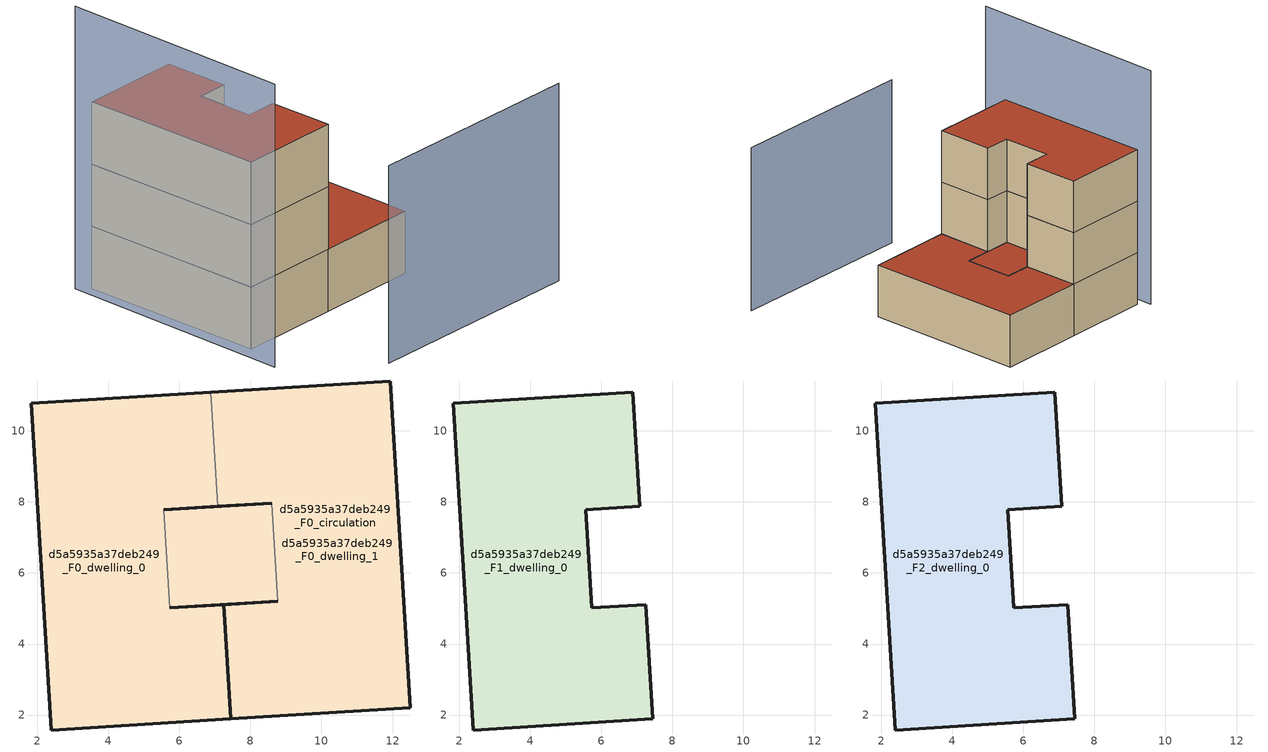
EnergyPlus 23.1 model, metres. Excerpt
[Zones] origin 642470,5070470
d5a5935a37deb249_F0_dwelling_0
 floor ground (EU_floor_Construction): 6.88,11.09 7.08,7.87 5.56,7.78 5.73,5.02 7.25,5.11 7.45,1.89 2.4,1.58 1.83,10.78 z0; 8.59,7.97 8.76,5.21 5.73,5.02 5.56,7.78 7.08,7.87 z0
 wall outside (EU_wall_Construction): 5.56,7.78 7.08,7.87 / 6.88,11.09 1.83,10.78 2.4,1.58 7.45,1.89 7.25,5.11 5.73,5.02 z0:3
 wall to d5a5935a37deb249_F0_circulation (EU_wall_Construction): 5.73,5.02 5.56,7.78 z0:3
 wall to d5a5935a37deb249_F0_dwelling_1 (EU_wall_Construction): 7.08,7.87 6.88,11.09 z0:3
 roof outside (EU_floor_Construction): 8.76,5.21 8.59,7.97 7.08,7.87 5.56,7.78 5.73,5.02 z3
d5a5935a37deb249_F0_dwelling_1
 floor ground (EU_floor_Construction): 8.59,7.97 8.76,5.21 5.73,5.02 5.56,7.78 7.08,7.87 z0; 11.93,11.4 12.5,2.2 7.45,1.89 7.25,5.11 8.76,5.21 8.59,7.97 7.08,7.87 6.88,11.09 z0
 wall outside (EU_wall_Construction): 7.08,7.87 8.59,7.97 / 8.76,5.21 7.25,5.11 7.45,1.89 12.5,2.2 11.93,11.4 6.88,11.09 z0:3
 wall to d5a5935a37deb249_F0_circulation (EU_wall_Construction): 8.59,7.97 8.76,5.21 z0:3
 roof outside (EU_roof_Construction): 12.5,2.2 11.93,11.4 6.88,11.09 7.08,7.87 8.59,7.97 8.76,5.21 7.25,5.11 7.45,1.89 z3; 8.76,5.21 8.59,7.97 7.08,7.87 5.56,7.78 5.73,5.02 z3
d5a5935a37deb249_F0_circulation
 floor ground (EU_floor_Construction): 6.88,11.09 7.08,7.87 5.56,7.78 5.73,5.02 7.25,5.11 7.45,1.89 2.4,1.58 1.83,10.78 z0; 8.59,7.97 8.76,5.21 5.73,5.02 5.56,7.78 7.08,7.87 z0; 11.93,11.4 12.5,2.2 7.45,1.89 7.25,5.11 8.76,5.21 8.59,7.97 7.08,7.87 6.88,11.09 z0
 wall outside (EU_wall_Construction): 8.59,7.97 5.56,7.78 / 5.73,5.02 8.76,5.21 z0:3
 roof outside (EU_roof_Construction): 8.76,5.21 8.59,7.97 7.08,7.87 5.56,7.78 5.73,5.02 z3; 7.45,1.89 7.25,5.11 5.73,5.02 5.56,7.78 7.08,7.87 6.88,11.09 1.83,10.78 2.4,1.58 z3; 12.5,2.2 11.93,11.4 6.88,11.09 7.08,7.87 8.59,7.97 8.76,5.21 7.25,5.11 7.45,1.89 z3
d5a5935a37deb249_F1_dwelling_0
 floor to d5a5935a37deb249_F0_dwelling_0 (EU_floor_Construction): 6.88,11.09 7.08,7.87 5.56,7.78 5.73,5.02 7.25,5.11 7.45,1.89 2.4,1.58 1.83,10.78 z3
 wall outside (EU_wall_Construction): 2.4,1.58 7.45,1.89 7.25,5.11 5.73,5.02 5.56,7.78 7.08,7.87 6.88,11.09 1.83,10.78 2.4,1.58 z3:6
d5a5935a37deb249_F2_dwelling_0
 floor to d5a5935a37deb249_F1_dwelling_0 (EU_floor_Construction): 6.88,11.09 7.08,7.87 5.56,7.78 5.73,5.02 7.25,5.11 7.45,1.89 2.4,1.58 1.83,10.78 z6
 wall outside (EU_wall_Construction): 2.4,1.58 7.45,1.89 7.25,5.11 5.73,5.02 5.56,7.78 7.08,7.87 6.88,11.09 1.83,10.78 2.4,1.58 z6:9
 roof outside (EU_roof_Construction): 7.45,1.89 7.25,5.11 5.73,5.02 5.56,7.78 7.08,7.87 6.88,11.09 1.83,10.78 2.4,1.58 z9
shading: 1.34,11.3 1.86,-0.39 z0:13.6; 5.62,-3.62 16.69,-3.03 z0:9.5
[Building]
EU S2 Campaign: North Axis=0; Terrain=City; Solar Distribution=FullExterior
[Site:Location]
Lyon-Bron: Latitude=45.75; Longitude=5; Time Zone=1; Elevation=198
[SizingPeriod:WeatherFileDays]
AnnualSizingPeriod: Begin Month=1; Begin Day of Month=1; End Month=12; End Day of Month=31; Day of Week for Start Day=Monday; Use Weather File Daylight Saving Period=No; Use Weather File Rain and Snow Indicators=No
[MATERIAL]
EU_InternalMass_Material: Roughness=MediumRough; Thickness=0.1; Conductivity=1; Density=1800; Specific Heat=900; Thermal Absorptance=0.9; Solar Absorptance=0.7; Visible Absorptance=0.7
[MATERIAL:NOMASS] Roughness=MediumRough; Thermal Absorptance=0.9; Solar Absorptance=0.7; Visible Absorptance=0.7
Name | Thermal Resistance
EU_wall_NoMass | 0.87146
EU_roof_NoMass | 0.842276
EU_floor_NoMass | 0.496999
[CONSTRUCTION]
EU_wall_Construction: EU_wall_NoMass
EU_roof_Construction: EU_roof_NoMass
EU_floor_Construction: EU_floor_NoMass
EU_InternalMass_Construction: EU_InternalMass_Material
[ZONE] Type=1; Multiplier=1; Ceiling Height=autocalculate; Floor Area=autocalculate; Part of Total Floor Area=Yes
Name | Volume
d5a5935a37deb249_F0_dwelling_0; d5a5935a37deb249_F0_dwelling_1 | 152.592
d5a5935a37deb249_F1_dwelling_0; d5a5935a37deb249_F2_dwelling_0 | 127.394
d5a5935a37deb249_F0_circulation | 279.985
[INTERNALMASS] Construction=EU_InternalMass_Construction
Name | Zone or ZoneList | Surface Area
d5a5935a37deb249_F0_dwelling_0_EU_InternalMass | d5a5935a37deb249_F0_dwelling_0 | 42.4644
d5a5935a37deb249_F0_dwelling_1_EU_InternalMass | d5a5935a37deb249_F0_dwelling_1 | 42.4644
d5a5935a37deb249_F1_dwelling_0_EU_InternalMass | d5a5935a37deb249_F1_dwelling_0 | 93.1243
d5a5935a37deb249_F2_dwelling_0_EU_InternalMass | d5a5935a37deb249_F2_dwelling_0 | 93.1243
[OTHEREQUIPMENT] Fuel Type=Electricity; Design Level Calculation Method=Watts/Area; Power per Zone Floor Area=1; Fraction Latent=0; Fraction Radiant=0; Fraction Lost=0; Carbon Dioxide Generation Rate=0; EndUse Subcategory=EU_Step8_InternalGains
Name | Zone or ZoneList or Space or SpaceList | Schedule
EU_Step8_InternalGain_d5a5935a37deb249_F0_dwelling_0_f000 | d5a5935a37deb249_F0_dwelling_0 | EU_Step8_GainSchedule_d5a5935a37deb249_F0_dwelling_0_f000
EU_Step8_InternalGain_d5a5935a37deb249_F0_dwelling_1_f000 | d5a5935a37deb249_F0_dwelling_1 | EU_Step8_GainSchedule_d5a5935a37deb249_F0_dwelling_1_f000
EU_Step8_InternalGain_d5a5935a37deb249_F1_dwelling_0_f000 | d5a5935a37deb249_F1_dwelling_0 | EU_Step8_GainSchedule_d5a5935a37deb249_F1_dwelling_0_f000
EU_Step8_InternalGain_d5a5935a37deb249_F2_dwelling_0_f000 | d5a5935a37deb249_F2_dwelling_0 | EU_Step8_GainSchedule_d5a5935a37deb249_F2_dwelling_0_f000
[ZONEINFILTRATION:DESIGNFLOWRATE]
EU_Circulation_Infiltration_d5a5935a37deb249_F0_circulation: Zone or ZoneList or Space or SpaceList=d5a5935a37deb249_F0_circulation; Schedule=EU_AlwaysOn; Design Flow Rate Calculation Method=Flow/Area; Flow Rate per Floor Area=0.0005; Constant Term Coefficient=1; Temperature Term Coefficient=0; Velocity Term Coefficient=0; Velocity Squared Term Coefficient=0
[ZONEVENTILATION:DESIGNFLOWRATE] Schedule=EU_AlwaysOn; Design Flow Rate Calculation Method=AirChanges/Hour; Air Changes per Hour=0.425; Ventilation Type=Natural; Fan Pressure Rise=0; Fan Total Efficiency=1; Constant Term Coefficient=1; Temperature Term Coefficient=0; Velocity Term Coefficient=0; Velocity Squared Term Coefficient=0; Minimum Indoor Temperature=-100; Maximum Indoor Temperature=100; Delta Temperature=-100; Minimum Outdoor Temperature=-100; Maximum Outdoor Temperature=100; Maximum Wind Speed=40
Name | Zone or ZoneList or Space or SpaceList
EU_ConstantAir_d5a5935a37deb249_F0_dwelling_0 | d5a5935a37deb249_F0_dwelling_0
EU_ConstantAir_d5a5935a37deb249_F0_dwelling_1 | d5a5935a37deb249_F0_dwelling_1
EU_ConstantAir_d5a5935a37deb249_F1_dwelling_0 | d5a5935a37deb249_F1_dwelling_0
EU_ConstantAir_d5a5935a37deb249_F2_dwelling_0 | d5a5935a37deb249_F2_dwelling_0
[HVACTEMPLATE:THERMOSTAT] Constant Heating Setpoint=20; Constant Cooling Setpoint=50
EU_HeatOnly_d5a5935a37deb249_F0_dwelling_0; EU_HeatOnly_d5a5935a37deb249_F0_dwelling_1; EU_HeatOnly_d5a5935a37deb249_F1_dwelling_0; EU_HeatOnly_d5a5935a37deb249_F2_dwelling_0
[HVACTEMPLATE:ZONE:IDEALLOADSAIRSYSTEM] System Availability Schedule=EU_AlwaysOn; Maximum Heating Supply Air Temperature=50; Minimum Cooling Supply Air Temperature=13; Maximum Heating Supply Air Humidity Ratio=0.0156; Minimum Cooling Supply Air Humidity Ratio=0.0077; Heating Limit=NoLimit; Cooling Limit=NoLimit; Heating Availability Schedule=EU_AlwaysOn; Cooling Availability Schedule=EU_CoolingOff; Dehumidification Control Type=ConstantSensibleHeatRatio; Cooling Sensible Heat Ratio=0.7; Dehumidification Setpoint=60; Humidification Control Type=None; Humidification Setpoint=30; Outdoor Air Method=None; Outdoor Air Flow Rate per Person=0.00944; Outdoor Air Flow Rate per Zone Floor Area=0; Outdoor Air Flow Rate per Zone=0; Demand Controlled Ventilation Type=None; Outdoor Air Economizer Type=NoEconomizer; Heat Recovery Type=None; Sensible Heat Recovery Effectiveness=0.7; Latent Heat Recovery Effectiveness=0.65
Name | Template Thermostat
d5a5935a37deb249_F0_dwelling_0 | EU_HeatOnly_d5a5935a37deb249_F0_dwelling_0
d5a5935a37deb249_F0_dwelling_1 | EU_HeatOnly_d5a5935a37deb249_F0_dwelling_1
d5a5935a37deb249_F1_dwelling_0 | EU_HeatOnly_d5a5935a37deb249_F1_dwelling_0
d5a5935a37deb249_F2_dwelling_0 | EU_HeatOnly_d5a5935a37deb249_F2_dwelling_0
[SIZING:ZONE] Zone Cooling Design Supply Air Temperature Input Method=SupplyAirTemperature; Zone Cooling Design Supply Air Temperature=13; Zone Heating Design Supply Air Temperature Input Method=SupplyAirTemperature; Zone Heating Design Supply Air Temperature=50; Zone Cooling Design Supply Air Humidity Ratio=0.008; Zone Heating Design Supply Air Humidity Ratio=0.008; Cooling Design Air Flow Method=DesignDay; Cooling Design Air Flow Rate=0; Cooling Minimum Air Flow per Zone Floor Area=0.000762; Cooling Minimum Air Flow=0; Cooling Minimum Air Flow Fraction=0.2; Heating Design Air Flow Method=DesignDay; Heating Design Air Flow Rate=0; Heating Maximum Air Flow per Zone Floor Area=0.002032; Heating Maximum Air Flow=0.141576; Heating Maximum Air Flow Fraction=0.3; Account for Dedicated Outdoor Air System=No; Dedicated Outdoor Air System Control Strategy=NeutralSupplyAir; Dedicated Outdoor Air Low Setpoint Temperature for Design=autosize; Dedicated Outdoor Air High Setpoint Temperature for Design=autosize; Zone Load Sizing Method=Sensible Load Only No Latent Load; Zone Latent Cooling Design Supply Air Humidity Ratio Input Method=HumidityRatioDifference; Zone Cooling Design Supply Air Humidity Ratio Difference=0.005; Zone Latent Heating Design Supply Air Humidity Ratio Input Method=HumidityRatioDifference; Zone Humidification Design Supply Air Humidity Ratio Difference=0.005
d5a5935a37deb249_F0_dwelling_0; d5a5935a37deb249_F0_dwelling_1; d5a5935a37deb249_F1_dwelling_0; d5a5935a37deb249_F2_dwelling_0
[SCHEDULE:CONSTANT]
Name | Hourly Value
EU_AlwaysOn | 1
EU_CoolingOff | 0
[SCHEDULE:FILE] Column Number=1; Rows to Skip at Top=0; Number of Hours of Data=8760; Column Separator=Comma; Interpolate to Timestep=No; Minutes per Item=60; Adjust Schedule for Daylight Savings=Yes
Name | File
EU_Step8_GainSchedule_d5a5935a37deb249_F0_dwelling_0_f000 | ../../schedules/d5a5935a37deb249/d5a5935a37deb249_F0_dwelling_0_f000_gain.csv
EU_Step8_GainSchedule_d5a5935a37deb249_F0_dwelling_1_f000 | ../../schedules/d5a5935a37deb249/d5a5935a37deb249_F0_dwelling_1_f000_gain.csv
EU_Step8_GainSchedule_d5a5935a37deb249_F1_dwelling_0_f000 | ../../schedules/d5a5935a37deb249/d5a5935a37deb249_F1_dwelling_0_f000_gain.csv
EU_Step8_GainSchedule_d5a5935a37deb249_F2_dwelling_0_f000 | ../../schedules/d5a5935a37deb249/d5a5935a37deb249_F2_dwelling_0_f000_gain.csv
